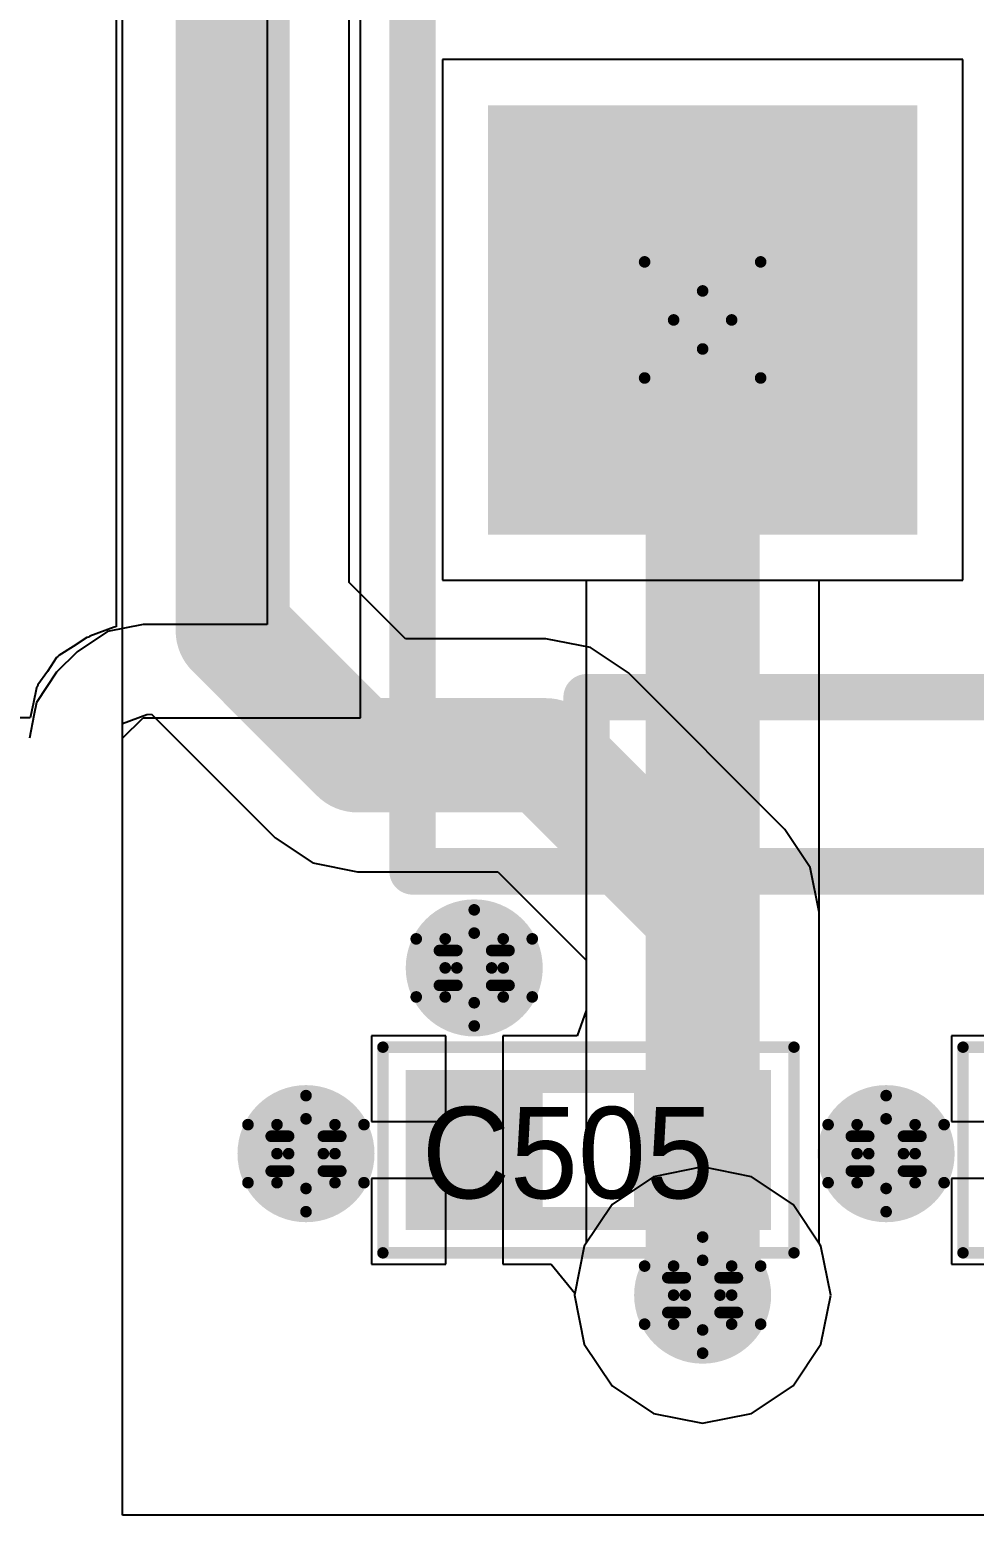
# Model space of a CAD drawing. Header units: millimetres. Extents: x 5 to 399, y 5 to 287.
# Drawn here: x 197.62 to 201.76, y 111.87 to 118.37 of the extents above; entities that cross this region are included whole.
import ezdxf

# ---------------------------------------------------------------- set-up
doc = ezdxf.new("R2010")
doc.units = ezdxf.units.MM
for name, color, linetype in [('BottomLayer', 5, 'Continuous'), ('BottomSolder', 6, 'Continuous'), ('DrillDrawing', 1, 'Continuous'), ('DrillGuide', 244, 'Continuous'), ('Mechanical13', 56, 'Continuous'), ('MidLayer1', 16, 'Continuous'), ('MidLayer2', 76, 'Continuous'), ('MultiLayer', 9, 'Continuous'), ('PadHoleLayer', 156, 'Continuous'), ('TopLayer', 1, 'Continuous'), ('TopOverlay', 2, 'Continuous'), ('TopPaste', 8, 'Continuous'), ('TopSolder', 216, 'Continuous'), ('ViaHoleLayer', 16, 'Continuous')]:
    doc.layers.add(name, color=color, linetype=linetype)

# ---------------------------------------------------------------- blocks, each defined once
blk = doc.blocks.new('CON_THT_FCI_76_385_304_LF_232')
at = {"layer": 'BottomLayer'}
blk.add_solid([(-0.889, -0.889), (0.889, -0.889), (-0.889, 0.889), (0.889, 0.889)], dxfattribs=at)
at = {"layer": 'BottomSolder'}
blk.add_solid([(-0.9398, -0.9398), (0.9398, -0.9398), (-0.9398, 0.9398), (0.9398, 0.9398)], dxfattribs=at)
at = {"layer": 'MidLayer1'}
blk.add_solid([(-0.889, -0.889), (0.889, -0.889), (-0.889, 0.889), (0.889, 0.889)], dxfattribs=at)
at = {"layer": 'MidLayer2'}
blk.add_solid([(-0.889, -0.889), (0.889, -0.889), (-0.889, 0.889), (0.889, 0.889)], dxfattribs=at)
at = {"layer": 'MultiLayer'}
blk.add_solid([(-0.889, -0.889), (0.889, -0.889), (-0.889, 0.889), (0.889, 0.889)], dxfattribs=at)
at = {"layer": 'PadHoleLayer', "const_width": 0.55}
blk.add_lwpolyline([(-0.275, 0, 1), (0.275, 0, 1)], format="xyb", close=True, dxfattribs=at)
at = {"layer": 'TopLayer'}
blk.add_solid([(-0.889, -0.889), (0.889, -0.889), (-0.889, 0.889), (0.889, 0.889)], dxfattribs=at)
at = {"layer": 'TopOverlay', "const_width": 0.2032}
for points in [[(-1.27, -2.413), (-1.27, 5.207)], [(-0.508, -2.413), (-0.508, -1.651)], [(-0.508, -1.651), (8.128, -1.651)], [(0, -2.413), (0, -1.651)], [(-1.27, -2.413), (8.89, -2.413)]]:
    blk.add_lwpolyline(points, dxfattribs=at)
at = {"layer": 'TopOverlay', "const_width": 0.1016}
for points in [[(-0.5588, -1.651, 1), (-0.4572, -1.651, 1)], [(-0.5588, -1.651, 1), (-0.4572, -1.651, 1)], [(-0.0508, -1.651, 1), (0.0508, -1.651, 1)], [(-1.3208, -2.413, 1), (-1.2192, -2.413, 1)], [(-1.3208, -2.413, 1), (-1.2192, -2.413, 1)], [(-0.5588, -2.413, 1), (-0.4572, -2.413, 1)], [(-0.0508, -2.413, 1), (0.0508, -2.413, 1)]]:
    blk.add_lwpolyline(points, format="xyb", close=True, dxfattribs=at)
at = {"layer": 'TopSolder'}
blk.add_solid([(-0.9398, -0.9398), (0.9398, -0.9398), (-0.9398, 0.9398), (0.9398, 0.9398)], dxfattribs=at)
blk = doc.blocks.new('0402___259')
at = {"layer": 'Mechanical13', "const_width": 0.1}
for points in [[(0.55, 0.3), (-0.55, 0.3)], [(-0.55, 0.3), (-0.55, -0.3)], [(0.55, 0.3), (0.55, -0.3)], [(0.55, -0.3), (-0.55, -0.3)]]:
    blk.add_lwpolyline(points, dxfattribs=at)
at = {"layer": 'Mechanical13', "const_width": 0.05}
for points in [[(-0.575, 0.3, 1), (-0.525, 0.3, 1)], [(-0.575, 0.3, 1), (-0.525, 0.3, 1)], [(0.525, 0.3, 1), (0.575, 0.3, 1)], [(0.525, 0.3, 1), (0.575, 0.3, 1)], [(-0.575, -0.3, 1), (-0.525, -0.3, 1)], [(-0.575, -0.3, 1), (-0.525, -0.3, 1)], [(0.525, -0.3, 1), (0.575, -0.3, 1)], [(0.525, -0.3, 1), (0.575, -0.3, 1)]]:
    blk.add_lwpolyline(points, format="xyb", close=True, dxfattribs=at)
at = {"layer": 'TopLayer'}
for points in [[(-0.25, -0.3), (-0.25, 0.3), (-0.75, -0.3), (-0.75, 0.3)], [(0.75, -0.3), (0.75, 0.3), (0.25, -0.3), (0.25, 0.3)]]:
    blk.add_solid(points, dxfattribs=at)
at = {"layer": 'TopOverlay', "const_width": 0.05}
for points in [[(-0.9, 0.45), (-0.9, -0.45)], [(0.9, 0.45), (-0.9, 0.45)], [(0.9, 0.45), (0.9, -0.45)], [(0.9, -0.45), (-0.9, -0.45)]]:
    blk.add_lwpolyline(points, dxfattribs=at)
at = {"layer": 'TopOverlay', "const_width": 0.025}
for points in [[(-0.9125, 0.45, 1), (-0.8875, 0.45, 1)], [(-0.9125, 0.45, 1), (-0.8875, 0.45, 1)], [(0.8875, 0.45, 1), (0.9125, 0.45, 1)], [(0.8875, 0.45, 1), (0.9125, 0.45, 1)], [(-0.9125, -0.45, 1), (-0.8875, -0.45, 1)], [(-0.9125, -0.45, 1), (-0.8875, -0.45, 1)], [(0.8875, -0.45, 1), (0.9125, -0.45, 1)], [(0.8875, -0.45, 1), (0.9125, -0.45, 1)]]:
    blk.add_lwpolyline(points, format="xyb", close=True, dxfattribs=at)
at = {"layer": 'TopPaste'}
for points in [[(-0.25, -0.3), (-0.25, 0.3), (-0.75, -0.3), (-0.75, 0.3)], [(0.75, -0.3), (0.75, 0.3), (0.25, -0.3), (0.25, 0.3)]]:
    blk.add_solid(points, dxfattribs=at)
at = {"layer": 'TopSolder'}
for points in [[(-0.2, -0.35), (-0.2, 0.35), (-0.8, -0.35), (-0.8, 0.35)], [(0.8, -0.35), (0.8, 0.35), (0.2, -0.35), (0.2, 0.35)]]:
    blk.add_solid(points, dxfattribs=at)
blk = doc.blocks.new('0402___261')
at = {"layer": 'Mechanical13', "const_width": 0.1}
for points in [[(0.55, 0.3), (-0.55, 0.3)], [(-0.55, 0.3), (-0.55, -0.3)], [(0.55, 0.3), (0.55, -0.3)], [(0.55, -0.3), (-0.55, -0.3)]]:
    blk.add_lwpolyline(points, dxfattribs=at)
at = {"layer": 'Mechanical13', "const_width": 0.05}
for points in [[(-0.575, 0.3, 1), (-0.525, 0.3, 1)], [(-0.575, 0.3, 1), (-0.525, 0.3, 1)], [(0.525, 0.3, 1), (0.575, 0.3, 1)], [(0.525, 0.3, 1), (0.575, 0.3, 1)], [(-0.575, -0.3, 1), (-0.525, -0.3, 1)], [(-0.575, -0.3, 1), (-0.525, -0.3, 1)], [(0.525, -0.3, 1), (0.575, -0.3, 1)], [(0.525, -0.3, 1), (0.575, -0.3, 1)]]:
    blk.add_lwpolyline(points, format="xyb", close=True, dxfattribs=at)
at = {"layer": 'TopLayer'}
for points in [[(-0.25, -0.3), (-0.25, 0.3), (-0.75, -0.3), (-0.75, 0.3)], [(0.75, -0.3), (0.75, 0.3), (0.25, -0.3), (0.25, 0.3)]]:
    blk.add_solid(points, dxfattribs=at)
at = {"layer": 'TopOverlay', "const_width": 0.05}
for points in [[(-0.9, 0.45), (-0.9, -0.45)], [(0.9, 0.45), (-0.9, 0.45)], [(0.9, 0.45), (0.9, -0.45)], [(0.9, -0.45), (-0.9, -0.45)]]:
    blk.add_lwpolyline(points, dxfattribs=at)
at = {"layer": 'TopOverlay', "const_width": 0.025}
for points in [[(-0.9125, 0.45, 1), (-0.8875, 0.45, 1)], [(-0.9125, 0.45, 1), (-0.8875, 0.45, 1)], [(0.8875, 0.45, 1), (0.9125, 0.45, 1)], [(0.8875, 0.45, 1), (0.9125, 0.45, 1)], [(-0.9125, -0.45, 1), (-0.8875, -0.45, 1)], [(-0.9125, -0.45, 1), (-0.8875, -0.45, 1)], [(0.8875, -0.45, 1), (0.9125, -0.45, 1)], [(0.8875, -0.45, 1), (0.9125, -0.45, 1)]]:
    blk.add_lwpolyline(points, format="xyb", close=True, dxfattribs=at)
at = {"layer": 'TopPaste'}
for points in [[(-0.25, -0.3), (-0.25, 0.3), (-0.75, -0.3), (-0.75, 0.3)], [(0.75, -0.3), (0.75, 0.3), (0.25, -0.3), (0.25, 0.3)]]:
    blk.add_solid(points, dxfattribs=at)
at = {"layer": 'TopSolder'}
for points in [[(-0.2, -0.35), (-0.2, 0.35), (-0.8, -0.35), (-0.8, 0.35)], [(0.8, -0.35), (0.8, 0.35), (0.2, -0.35), (0.2, 0.35)]]:
    blk.add_solid(points, dxfattribs=at)

msp = doc.modelspace()

# ---------------------------------------------------------------- linework, layer by layer
at = {"layer": 'BottomLayer'}
for p, q in [((198.6624, 123.9856), (198.6624, 115.7696)), ((199.0702, 115.3618), (199.0702, 123.9856)), ((201.7078, 118.2412), (199.4298, 118.2412)), ((199.4298, 118.2412), (199.4298, 115.9632)), ((201.7078, 115.9632), (201.7078, 118.2412)), ((199.4298, 115.9632), (201.7078, 115.9632)), ((197.9625, 115.7386), (197.8302, 115.6502)), ((198.1186, 115.7696), (197.9625, 115.7386)), ((198.6624, 115.7696), (198.1186, 115.7696)), ((198.1186, 115.7696), (198.1186, 115.7696)), ((197.8302, 115.6502), (197.7404, 115.5604)), ((197.7404, 115.5604), (197.652, 115.4281)), ((197.652, 115.4281), (197.6407, 115.3712)), ((197.6407, 115.3712), (197.6209, 115.272)), ((198.0288, 115.272), (198.1186, 115.3618)), ((198.1186, 115.3618), (199.0702, 115.3618)), ((198.0288, 111.8716), (198.0288, 115.272)), ((200.5688, 113.3958), (200.3542, 113.3531)), ((200.7834, 113.3531), (200.5688, 113.3958)), ((200.3542, 113.3531), (200.1723, 113.2315)), ((200.9653, 113.2315), (200.7834, 113.3531)), ((200.1723, 113.2315), (200.0507, 113.0496)), ((201.0869, 113.0496), (200.9653, 113.2315)), ((200.0507, 113.0496), (200.008, 112.835)), ((201.1296, 112.835), (201.0869, 113.0496)), ((200.008, 112.835), (200.0507, 112.6204)), ((201.0869, 112.6204), (201.1296, 112.835)), ((200.0507, 112.6204), (200.1723, 112.4385)), ((200.9653, 112.4385), (201.0869, 112.6204)), ((200.1723, 112.4385), (200.3542, 112.3169)), ((200.7834, 112.3169), (200.9653, 112.4385)), ((200.3542, 112.3169), (200.5688, 112.2742)), ((200.5688, 112.2742), (200.7834, 112.3169)), ((247.1892, 111.8716), (198.0288, 111.8716))]:
    msp.add_line(p, q, dxfattribs=at)
at = {"layer": 'BottomLayer', "const_width": 0.3}
for points in [[(199.4188, 114.2668, 1), (199.7188, 114.2668, 1)], [(198.6822, 113.454, 1), (198.9822, 113.454, 1)], [(201.2222, 113.454, 1), (201.5222, 113.454, 1)], [(200.4188, 112.835, 1), (200.7188, 112.835, 1)]]:
    msp.add_lwpolyline(points, format="xyb", close=True, dxfattribs=at)
at = {"layer": 'DrillDrawing', "const_width": 0.0508}
for points in [[(200.3148, 117.3562), (200.5688, 117.2292)], [(200.3148, 117.3562), (200.4418, 117.1022)], [(200.5688, 117.2292), (200.8228, 117.3562)], [(200.6958, 117.1022), (200.8228, 117.3562)], [(200.3148, 116.8482), (200.4418, 117.1022)], [(200.6958, 117.1022), (200.8228, 116.8482)], [(200.3148, 116.8482), (200.5688, 116.9752)], [(200.5688, 116.9752), (200.8228, 116.8482)], [(199.4418, 114.3938), (199.5688, 114.5208)], [(199.5688, 114.5208), (199.6958, 114.3938)], [(199.3148, 114.3938), (199.4418, 114.2668)], [(199.3148, 114.3938), (199.4418, 114.3938)], [(199.4926, 114.343), (199.5688, 114.4192)], [(199.5688, 114.4192), (199.645, 114.343)], [(199.6958, 114.3938), (199.8228, 114.3938)], [(199.6958, 114.2668), (199.8228, 114.3938)], [(199.4164, 114.343), (199.4926, 114.2668)], [(199.4164, 114.343), (199.4926, 114.343)], [(199.645, 114.343), (199.7212, 114.343)], [(199.645, 114.2668), (199.7212, 114.343)], [(199.3148, 114.1398), (199.4418, 114.2668)], [(199.4164, 114.1906), (199.4926, 114.2668)], [(199.645, 114.2668), (199.7212, 114.1906)], [(199.6958, 114.2668), (199.8228, 114.1398)], [(199.4164, 114.1906), (199.4926, 114.1906)], [(199.4926, 114.1906), (199.5688, 114.1144)], [(199.5688, 114.1144), (199.645, 114.1906)], [(199.645, 114.1906), (199.7212, 114.1906)], [(199.3148, 114.1398), (199.4418, 114.1398)], [(199.4418, 114.1398), (199.5688, 114.0128)], [(199.5688, 114.0128), (199.6958, 114.1398)], [(199.6958, 114.1398), (199.8228, 114.1398)], [(198.7052, 113.581), (198.8322, 113.708)], [(198.8322, 113.708), (198.9592, 113.581)], [(201.2452, 113.581), (201.3722, 113.708)], [(201.3722, 113.708), (201.4992, 113.581)], [(198.756, 113.5302), (198.8322, 113.6064)], [(198.8322, 113.6064), (198.9084, 113.5302)], [(201.296, 113.5302), (201.3722, 113.6064)], [(201.3722, 113.6064), (201.4484, 113.5302)], [(198.5782, 113.581), (198.7052, 113.454)], [(198.5782, 113.581), (198.7052, 113.581)], [(198.9592, 113.581), (199.0862, 113.581)], [(198.9592, 113.454), (199.0862, 113.581)], [(201.1182, 113.581), (201.2452, 113.454)], [(201.1182, 113.581), (201.2452, 113.581)], [(201.4992, 113.581), (201.6262, 113.581)], [(201.4992, 113.454), (201.6262, 113.581)], [(198.6798, 113.5302), (198.756, 113.454)], [(198.6798, 113.5302), (198.756, 113.5302)], [(198.9084, 113.5302), (198.9846, 113.5302)], [(198.9084, 113.454), (198.9846, 113.5302)], [(201.2198, 113.5302), (201.296, 113.454)], [(201.2198, 113.5302), (201.296, 113.5302)], [(201.4484, 113.5302), (201.5246, 113.5302)], [(201.4484, 113.454), (201.5246, 113.5302)], [(198.5782, 113.327), (198.7052, 113.454)], [(198.6798, 113.3778), (198.756, 113.454)], [(198.9084, 113.454), (198.9846, 113.3778)], [(198.9592, 113.454), (199.0862, 113.327)], [(201.1182, 113.327), (201.2452, 113.454)], [(201.2198, 113.3778), (201.296, 113.454)], [(201.4484, 113.454), (201.5246, 113.3778)], [(201.4992, 113.454), (201.6262, 113.327)], [(198.6798, 113.3778), (198.756, 113.3778)], [(198.756, 113.3778), (198.8322, 113.3016)], [(198.8322, 113.3016), (198.9084, 113.3778)], [(198.9084, 113.3778), (198.9846, 113.3778)], [(201.2198, 113.3778), (201.296, 113.3778)], [(201.296, 113.3778), (201.3722, 113.3016)], [(201.3722, 113.3016), (201.4484, 113.3778)], [(201.4484, 113.3778), (201.5246, 113.3778)], [(198.5782, 113.327), (198.7052, 113.327)], [(198.7052, 113.327), (198.8322, 113.2)], [(198.8322, 113.2), (198.9592, 113.327)], [(198.9592, 113.327), (199.0862, 113.327)], [(201.1182, 113.327), (201.2452, 113.327)], [(201.2452, 113.327), (201.3722, 113.2)], [(201.3722, 113.2), (201.4992, 113.327)], [(201.4992, 113.327), (201.6262, 113.327)], [(200.4418, 112.962), (200.5688, 113.089)], [(200.5688, 113.089), (200.6958, 112.962)], [(200.3148, 112.962), (200.4418, 112.835)], [(200.3148, 112.962), (200.4418, 112.962)], [(200.4926, 112.9112), (200.5688, 112.9874)], [(200.5688, 112.9874), (200.645, 112.9112)], [(200.6958, 112.962), (200.8228, 112.962)], [(200.6958, 112.835), (200.8228, 112.962)], [(200.4164, 112.9112), (200.4926, 112.835)], [(200.4164, 112.9112), (200.4926, 112.9112)], [(200.645, 112.9112), (200.7212, 112.9112)], [(200.645, 112.835), (200.7212, 112.9112)], [(200.3148, 112.708), (200.4418, 112.835)], [(200.4164, 112.7588), (200.4926, 112.835)], [(200.645, 112.835), (200.7212, 112.7588)], [(200.6958, 112.835), (200.8228, 112.708)], [(200.3148, 112.708), (200.4418, 112.708)], [(200.4164, 112.7588), (200.4926, 112.7588)], [(200.4418, 112.708), (200.5688, 112.581)], [(200.4926, 112.7588), (200.5688, 112.6826)], [(200.5688, 112.6826), (200.645, 112.7588)], [(200.5688, 112.581), (200.6958, 112.708)], [(200.645, 112.7588), (200.7212, 112.7588)], [(200.6958, 112.708), (200.8228, 112.708)]]:
    msp.add_lwpolyline(points, dxfattribs=at)
at = {"layer": 'DrillDrawing', "const_width": 0.0254}
for points in [[(200.3021, 117.3562, 1), (200.3275, 117.3562, 1)], [(200.3021, 117.3562, 1), (200.3275, 117.3562, 1)], [(200.8101, 117.3562, 1), (200.8355, 117.3562, 1)], [(200.8101, 117.3562, 1), (200.8355, 117.3562, 1)], [(200.5561, 117.2292, 1), (200.5815, 117.2292, 1)], [(200.5561, 117.2292, 1), (200.5815, 117.2292, 1)], [(200.4291, 117.1022, 1), (200.4545, 117.1022, 1)], [(200.4291, 117.1022, 1), (200.4545, 117.1022, 1)], [(200.6831, 117.1022, 1), (200.7085, 117.1022, 1)], [(200.6831, 117.1022, 1), (200.7085, 117.1022, 1)], [(200.5561, 116.9752, 1), (200.5815, 116.9752, 1)], [(200.5561, 116.9752, 1), (200.5815, 116.9752, 1)], [(200.3021, 116.8482, 1), (200.3275, 116.8482, 1)], [(200.3021, 116.8482, 1), (200.3275, 116.8482, 1)], [(200.8101, 116.8482, 1), (200.8355, 116.8482, 1)], [(200.8101, 116.8482, 1), (200.8355, 116.8482, 1)], [(199.5561, 114.5208, 1), (199.5815, 114.5208, 1)], [(199.5561, 114.5208, 1), (199.5815, 114.5208, 1)], [(199.3021, 114.3938, 1), (199.3275, 114.3938, 1)], [(199.3021, 114.3938, 1), (199.3275, 114.3938, 1)], [(199.4291, 114.3938, 1), (199.4545, 114.3938, 1)], [(199.4291, 114.3938, 1), (199.4545, 114.3938, 1)], [(199.5561, 114.4192, 1), (199.5815, 114.4192, 1)], [(199.5561, 114.4192, 1), (199.5815, 114.4192, 1)], [(199.6831, 114.3938, 1), (199.7085, 114.3938, 1)], [(199.6831, 114.3938, 1), (199.7085, 114.3938, 1)], [(199.8101, 114.3938, 1), (199.8355, 114.3938, 1)], [(199.8101, 114.3938, 1), (199.8355, 114.3938, 1)], [(199.4037, 114.343, 1), (199.4291, 114.343, 1)], [(199.4037, 114.343, 1), (199.4291, 114.343, 1)], [(199.4799, 114.343, 1), (199.5053, 114.343, 1)], [(199.4799, 114.343, 1), (199.5053, 114.343, 1)], [(199.6323, 114.343, 1), (199.6577, 114.343, 1)], [(199.6323, 114.343, 1), (199.6577, 114.343, 1)], [(199.7085, 114.343, 1), (199.7339, 114.343, 1)], [(199.7085, 114.343, 1), (199.7339, 114.343, 1)], [(199.4291, 114.2668, 1), (199.4545, 114.2668, 1)], [(199.4291, 114.2668, 1), (199.4545, 114.2668, 1)], [(199.4799, 114.2668, 1), (199.5053, 114.2668, 1)], [(199.4799, 114.2668, 1), (199.5053, 114.2668, 1)], [(199.6323, 114.2668, 1), (199.6577, 114.2668, 1)], [(199.6323, 114.2668, 1), (199.6577, 114.2668, 1)], [(199.6831, 114.2668, 1), (199.7085, 114.2668, 1)], [(199.6831, 114.2668, 1), (199.7085, 114.2668, 1)], [(199.4037, 114.1906, 1), (199.4291, 114.1906, 1)], [(199.4037, 114.1906, 1), (199.4291, 114.1906, 1)], [(199.4799, 114.1906, 1), (199.5053, 114.1906, 1)], [(199.4799, 114.1906, 1), (199.5053, 114.1906, 1)], [(199.6323, 114.1906, 1), (199.6577, 114.1906, 1)], [(199.6323, 114.1906, 1), (199.6577, 114.1906, 1)], [(199.7085, 114.1906, 1), (199.7339, 114.1906, 1)], [(199.7085, 114.1906, 1), (199.7339, 114.1906, 1)], [(199.3021, 114.1398, 1), (199.3275, 114.1398, 1)], [(199.3021, 114.1398, 1), (199.3275, 114.1398, 1)], [(199.4291, 114.1398, 1), (199.4545, 114.1398, 1)], [(199.4291, 114.1398, 1), (199.4545, 114.1398, 1)], [(199.6831, 114.1398, 1), (199.7085, 114.1398, 1)], [(199.6831, 114.1398, 1), (199.7085, 114.1398, 1)], [(199.8101, 114.1398, 1), (199.8355, 114.1398, 1)], [(199.8101, 114.1398, 1), (199.8355, 114.1398, 1)], [(199.5561, 114.1144, 1), (199.5815, 114.1144, 1)], [(199.5561, 114.1144, 1), (199.5815, 114.1144, 1)], [(199.5561, 114.0128, 1), (199.5815, 114.0128, 1)], [(199.5561, 114.0128, 1), (199.5815, 114.0128, 1)], [(198.8195, 113.708, 1), (198.8449, 113.708, 1)], [(198.8195, 113.708, 1), (198.8449, 113.708, 1)], [(201.3595, 113.708, 1), (201.3849, 113.708, 1)], [(201.3595, 113.708, 1), (201.3849, 113.708, 1)], [(198.8195, 113.6064, 1), (198.8449, 113.6064, 1)], [(198.8195, 113.6064, 1), (198.8449, 113.6064, 1)], [(201.3595, 113.6064, 1), (201.3849, 113.6064, 1)], [(201.3595, 113.6064, 1), (201.3849, 113.6064, 1)], [(198.5655, 113.581, 1), (198.5909, 113.581, 1)], [(198.5655, 113.581, 1), (198.5909, 113.581, 1)], [(198.6925, 113.581, 1), (198.7179, 113.581, 1)], [(198.6925, 113.581, 1), (198.7179, 113.581, 1)], [(198.9465, 113.581, 1), (198.9719, 113.581, 1)], [(198.9465, 113.581, 1), (198.9719, 113.581, 1)], [(199.0735, 113.581, 1), (199.0989, 113.581, 1)], [(199.0735, 113.581, 1), (199.0989, 113.581, 1)], [(201.1055, 113.581, 1), (201.1309, 113.581, 1)], [(201.1055, 113.581, 1), (201.1309, 113.581, 1)], [(201.2325, 113.581, 1), (201.2579, 113.581, 1)], [(201.2325, 113.581, 1), (201.2579, 113.581, 1)], [(201.4865, 113.581, 1), (201.5119, 113.581, 1)], [(201.4865, 113.581, 1), (201.5119, 113.581, 1)], [(201.6135, 113.581, 1), (201.6389, 113.581, 1)], [(201.6135, 113.581, 1), (201.6389, 113.581, 1)], [(198.6671, 113.5302, 1), (198.6925, 113.5302, 1)], [(198.6671, 113.5302, 1), (198.6925, 113.5302, 1)], [(198.7433, 113.5302, 1), (198.7687, 113.5302, 1)], [(198.7433, 113.5302, 1), (198.7687, 113.5302, 1)], [(198.8957, 113.5302, 1), (198.9211, 113.5302, 1)], [(198.8957, 113.5302, 1), (198.9211, 113.5302, 1)], [(198.9719, 113.5302, 1), (198.9973, 113.5302, 1)], [(198.9719, 113.5302, 1), (198.9973, 113.5302, 1)], [(201.2071, 113.5302, 1), (201.2325, 113.5302, 1)], [(201.2071, 113.5302, 1), (201.2325, 113.5302, 1)], [(201.2833, 113.5302, 1), (201.3087, 113.5302, 1)], [(201.2833, 113.5302, 1), (201.3087, 113.5302, 1)], [(201.4357, 113.5302, 1), (201.4611, 113.5302, 1)], [(201.4357, 113.5302, 1), (201.4611, 113.5302, 1)], [(201.5119, 113.5302, 1), (201.5373, 113.5302, 1)], [(201.5119, 113.5302, 1), (201.5373, 113.5302, 1)], [(198.6925, 113.454, 1), (198.7179, 113.454, 1)], [(198.6925, 113.454, 1), (198.7179, 113.454, 1)], [(198.7433, 113.454, 1), (198.7687, 113.454, 1)], [(198.7433, 113.454, 1), (198.7687, 113.454, 1)], [(198.8957, 113.454, 1), (198.9211, 113.454, 1)], [(198.8957, 113.454, 1), (198.9211, 113.454, 1)], [(198.9465, 113.454, 1), (198.9719, 113.454, 1)], [(198.9465, 113.454, 1), (198.9719, 113.454, 1)], [(201.2325, 113.454, 1), (201.2579, 113.454, 1)], [(201.2325, 113.454, 1), (201.2579, 113.454, 1)], [(201.2833, 113.454, 1), (201.3087, 113.454, 1)], [(201.2833, 113.454, 1), (201.3087, 113.454, 1)], [(201.4357, 113.454, 1), (201.4611, 113.454, 1)], [(201.4357, 113.454, 1), (201.4611, 113.454, 1)], [(201.4865, 113.454, 1), (201.5119, 113.454, 1)], [(201.4865, 113.454, 1), (201.5119, 113.454, 1)], [(198.6671, 113.3778, 1), (198.6925, 113.3778, 1)], [(198.6671, 113.3778, 1), (198.6925, 113.3778, 1)], [(198.7433, 113.3778, 1), (198.7687, 113.3778, 1)], [(198.7433, 113.3778, 1), (198.7687, 113.3778, 1)], [(198.8957, 113.3778, 1), (198.9211, 113.3778, 1)], [(198.8957, 113.3778, 1), (198.9211, 113.3778, 1)], [(198.9719, 113.3778, 1), (198.9973, 113.3778, 1)], [(198.9719, 113.3778, 1), (198.9973, 113.3778, 1)], [(201.2071, 113.3778, 1), (201.2325, 113.3778, 1)], [(201.2071, 113.3778, 1), (201.2325, 113.3778, 1)], [(201.2833, 113.3778, 1), (201.3087, 113.3778, 1)], [(201.2833, 113.3778, 1), (201.3087, 113.3778, 1)], [(201.4357, 113.3778, 1), (201.4611, 113.3778, 1)], [(201.4357, 113.3778, 1), (201.4611, 113.3778, 1)], [(201.5119, 113.3778, 1), (201.5373, 113.3778, 1)], [(201.5119, 113.3778, 1), (201.5373, 113.3778, 1)], [(198.5655, 113.327, 1), (198.5909, 113.327, 1)], [(198.5655, 113.327, 1), (198.5909, 113.327, 1)], [(198.6925, 113.327, 1), (198.7179, 113.327, 1)], [(198.6925, 113.327, 1), (198.7179, 113.327, 1)], [(198.8195, 113.3016, 1), (198.8449, 113.3016, 1)], [(198.8195, 113.3016, 1), (198.8449, 113.3016, 1)], [(198.9465, 113.327, 1), (198.9719, 113.327, 1)], [(198.9465, 113.327, 1), (198.9719, 113.327, 1)], [(199.0735, 113.327, 1), (199.0989, 113.327, 1)], [(199.0735, 113.327, 1), (199.0989, 113.327, 1)], [(201.1055, 113.327, 1), (201.1309, 113.327, 1)], [(201.1055, 113.327, 1), (201.1309, 113.327, 1)], [(201.2325, 113.327, 1), (201.2579, 113.327, 1)], [(201.2325, 113.327, 1), (201.2579, 113.327, 1)], [(201.3595, 113.3016, 1), (201.3849, 113.3016, 1)], [(201.3595, 113.3016, 1), (201.3849, 113.3016, 1)], [(201.4865, 113.327, 1), (201.5119, 113.327, 1)], [(201.4865, 113.327, 1), (201.5119, 113.327, 1)], [(201.6135, 113.327, 1), (201.6389, 113.327, 1)], [(201.6135, 113.327, 1), (201.6389, 113.327, 1)], [(198.8195, 113.2, 1), (198.8449, 113.2, 1)], [(198.8195, 113.2, 1), (198.8449, 113.2, 1)], [(201.3595, 113.2, 1), (201.3849, 113.2, 1)], [(201.3595, 113.2, 1), (201.3849, 113.2, 1)], [(200.5561, 113.089, 1), (200.5815, 113.089, 1)], [(200.5561, 113.089, 1), (200.5815, 113.089, 1)], [(200.3021, 112.962, 1), (200.3275, 112.962, 1)], [(200.3021, 112.962, 1), (200.3275, 112.962, 1)], [(200.4291, 112.962, 1), (200.4545, 112.962, 1)], [(200.4291, 112.962, 1), (200.4545, 112.962, 1)], [(200.5561, 112.9874, 1), (200.5815, 112.9874, 1)], [(200.5561, 112.9874, 1), (200.5815, 112.9874, 1)], [(200.6831, 112.962, 1), (200.7085, 112.962, 1)], [(200.6831, 112.962, 1), (200.7085, 112.962, 1)], [(200.8101, 112.962, 1), (200.8355, 112.962, 1)], [(200.8101, 112.962, 1), (200.8355, 112.962, 1)], [(200.4037, 112.9112, 1), (200.4291, 112.9112, 1)], [(200.4037, 112.9112, 1), (200.4291, 112.9112, 1)], [(200.4799, 112.9112, 1), (200.5053, 112.9112, 1)], [(200.4799, 112.9112, 1), (200.5053, 112.9112, 1)], [(200.6323, 112.9112, 1), (200.6577, 112.9112, 1)], [(200.6323, 112.9112, 1), (200.6577, 112.9112, 1)], [(200.7085, 112.9112, 1), (200.7339, 112.9112, 1)], [(200.7085, 112.9112, 1), (200.7339, 112.9112, 1)], [(200.4291, 112.835, 1), (200.4545, 112.835, 1)], [(200.4291, 112.835, 1), (200.4545, 112.835, 1)], [(200.4799, 112.835, 1), (200.5053, 112.835, 1)], [(200.4799, 112.835, 1), (200.5053, 112.835, 1)], [(200.6323, 112.835, 1), (200.6577, 112.835, 1)], [(200.6323, 112.835, 1), (200.6577, 112.835, 1)], [(200.6831, 112.835, 1), (200.7085, 112.835, 1)], [(200.6831, 112.835, 1), (200.7085, 112.835, 1)], [(200.3021, 112.708, 1), (200.3275, 112.708, 1)], [(200.3021, 112.708, 1), (200.3275, 112.708, 1)], [(200.4037, 112.7588, 1), (200.4291, 112.7588, 1)], [(200.4037, 112.7588, 1), (200.4291, 112.7588, 1)], [(200.4291, 112.708, 1), (200.4545, 112.708, 1)], [(200.4291, 112.708, 1), (200.4545, 112.708, 1)], [(200.4799, 112.7588, 1), (200.5053, 112.7588, 1)], [(200.4799, 112.7588, 1), (200.5053, 112.7588, 1)], [(200.6323, 112.7588, 1), (200.6577, 112.7588, 1)], [(200.6323, 112.7588, 1), (200.6577, 112.7588, 1)], [(200.6831, 112.708, 1), (200.7085, 112.708, 1)], [(200.6831, 112.708, 1), (200.7085, 112.708, 1)], [(200.7085, 112.7588, 1), (200.7339, 112.7588, 1)], [(200.7085, 112.7588, 1), (200.7339, 112.7588, 1)], [(200.8101, 112.708, 1), (200.8355, 112.708, 1)], [(200.8101, 112.708, 1), (200.8355, 112.708, 1)], [(200.5561, 112.6826, 1), (200.5815, 112.6826, 1)], [(200.5561, 112.6826, 1), (200.5815, 112.6826, 1)], [(200.5561, 112.581, 1), (200.5815, 112.581, 1)], [(200.5561, 112.581, 1), (200.5815, 112.581, 1)]]:
    msp.add_lwpolyline(points, format="xyb", close=True, dxfattribs=at)
at = {"layer": 'DrillGuide', "const_width": 0.125}
for points in [[(199.5063, 114.2668, 1), (199.6313, 114.2668, 1)], [(198.7697, 113.454, 1), (198.8947, 113.454, 1)], [(201.3097, 113.454, 1), (201.4347, 113.454, 1)], [(200.5063, 112.835, 1), (200.6313, 112.835, 1)]]:
    msp.add_lwpolyline(points, format="xyb", close=True, dxfattribs=at)
at = {"layer": 'MidLayer1'}
for p, q in [((198.0016, 121.3694), (198.0016, 115.7598)), ((199.0212, 115.954), (199.0212, 121.1582)), ((201.7078, 118.2412), (199.4298, 118.2412)), ((199.4298, 118.2412), (199.4298, 115.9632)), ((201.7078, 115.9632), (201.7078, 118.2412)), ((199.2682, 115.707), (199.0212, 115.954)), ((199.4298, 115.9632), (201.7078, 115.9632)), ((197.8727, 115.7133), (197.8122, 115.6728)), ((197.8796, 115.7147), (197.8727, 115.7133)), ((197.8855, 115.7183), (197.8796, 115.7147)), ((197.9917, 115.7582), (197.8855, 115.7183)), ((198.0016, 115.7598), (197.9917, 115.7582)), ((197.8122, 115.6728), (197.7503, 115.6345)), ((199.883, 115.707), (199.2682, 115.707)), ((200.0781, 115.6682), (199.883, 115.707)), ((200.2435, 115.5577), (200.0781, 115.6682)), ((197.7404, 115.6249), (197.7, 115.5643)), ((197.7462, 115.6288), (197.7404, 115.6249)), ((197.7503, 115.6345), (197.7462, 115.6288)), ((197.7, 115.5643), (197.6575, 115.5052)), ((200.9293, 114.8719), (200.2435, 115.5577)), ((197.652, 115.4926), (197.6378, 115.4212)), ((197.6559, 115.4984), (197.652, 115.4926)), ((197.6575, 115.5052), (197.6559, 115.4984)), ((197.6378, 115.4212), (197.6239, 115.3618)), ((197.6239, 115.3618), (184.9732, 115.3618)), ((198.0288, 115.3365), (198.1349, 115.3763)), ((198.0288, 111.8716), (198.0288, 115.3365)), ((198.1349, 115.3763), (198.1558, 115.3774)), ((198.1558, 115.3774), (198.6965, 114.8367)), ((201.0398, 114.7065), (200.9293, 114.8719)), ((198.6965, 114.8367), (198.8619, 114.7262)), ((198.8619, 114.7262), (199.057, 114.6874)), ((199.057, 114.6874), (199.6718, 114.6874)), ((199.6718, 114.6874), (200.059, 114.3002)), ((201.0786, 114.5114), (201.0398, 114.7065)), ((201.0786, 113.062), (201.0786, 114.5114)), ((200.059, 114.3002), (200.059, 113.062)), ((200.0507, 113.0496), (200.008, 112.835)), ((200.059, 113.062), (200.0507, 113.0496)), ((201.0869, 113.0496), (201.0786, 113.062)), ((201.1296, 112.835), (201.0869, 113.0496)), ((200.008, 112.835), (200.0507, 112.6204)), ((201.0869, 112.6204), (201.1296, 112.835)), ((200.0507, 112.6204), (200.1723, 112.4385)), ((200.9653, 112.4385), (201.0869, 112.6204)), ((200.1723, 112.4385), (200.3542, 112.3169)), ((200.7834, 112.3169), (200.9653, 112.4385)), ((200.3542, 112.3169), (200.5688, 112.2742)), ((200.5688, 112.2742), (200.7834, 112.3169)), ((249.2026, 111.8716), (198.0288, 111.8716))]:
    msp.add_line(p, q, dxfattribs=at)
at = {"layer": 'MidLayer1', "const_width": 0.5}
for points in [[(198.5114, 115.7428), (198.5114, 121.3694)], [(198.5114, 115.7428), (199.057, 115.1972)], [(199.057, 115.1972), (199.883, 115.1972)], [(199.883, 115.1972), (200.5688, 114.5114)], [(200.5688, 112.835), (200.5688, 114.5114)]]:
    msp.add_lwpolyline(points, dxfattribs=at)
at = {"layer": 'MidLayer1'}
for points, const_width in [([(198.3864, 115.7428, 1), (198.6364, 115.7428, 1)], 0.25), ([(198.3864, 115.7428, 1), (198.6364, 115.7428, 1)], 0.25), ([(198.932, 115.1972, 1), (199.182, 115.1972, 1)], 0.25), ([(198.932, 115.1972, 1), (199.182, 115.1972, 1)], 0.25), ([(199.758, 115.1972, 1), (200.008, 115.1972, 1)], 0.25), ([(199.758, 115.1972, 1), (200.008, 115.1972, 1)], 0.25), ([(200.4438, 114.5114, 1), (200.6938, 114.5114, 1)], 0.25), ([(200.4438, 114.5114, 1), (200.6938, 114.5114, 1)], 0.25), ([(199.4188, 114.2668, 1), (199.7188, 114.2668, 1)], 0.3), ([(198.6822, 113.454, 1), (198.9822, 113.454, 1)], 0.3), ([(201.2222, 113.454, 1), (201.5222, 113.454, 1)], 0.3), ([(200.4188, 112.835, 1), (200.7188, 112.835, 1)], 0.3), ([(200.4438, 112.835, 1), (200.6938, 112.835, 1)], 0.25)]:
    msp.add_lwpolyline(points, format="xyb", close=True, dxfattribs=dict(at, const_width=const_width))
at = {"layer": 'MidLayer2'}
for p, q in [((198.0288, 111.8716), (198.0288, 123.9856)), ((201.7078, 118.2412), (199.4298, 118.2412)), ((199.4298, 118.2412), (199.4298, 115.9632)), ((201.7078, 115.9632), (201.7078, 118.2412)), ((199.4298, 115.9632), (201.7078, 115.9632)), ((200.5688, 113.3958), (200.3542, 113.3531)), ((200.7834, 113.3531), (200.5688, 113.3958)), ((200.3542, 113.3531), (200.1723, 113.2315)), ((200.9653, 113.2315), (200.7834, 113.3531)), ((200.1723, 113.2315), (200.0507, 113.0496)), ((201.0869, 113.0496), (200.9653, 113.2315)), ((200.0507, 113.0496), (200.008, 112.835)), ((201.1296, 112.835), (201.0869, 113.0496)), ((200.008, 112.835), (200.0507, 112.6204)), ((201.0869, 112.6204), (201.1296, 112.835)), ((200.0507, 112.6204), (200.1723, 112.4385)), ((200.9653, 112.4385), (201.0869, 112.6204)), ((200.1723, 112.4385), (200.3542, 112.3169)), ((200.7834, 112.3169), (200.9653, 112.4385)), ((200.3542, 112.3169), (200.5688, 112.2742)), ((200.5688, 112.2742), (200.7834, 112.3169)), ((249.2026, 111.8716), (198.0288, 111.8716))]:
    msp.add_line(p, q, dxfattribs=at)
at = {"layer": 'MidLayer2', "const_width": 0.3}
for points in [[(199.4188, 114.2668, 1), (199.7188, 114.2668, 1)], [(198.6822, 113.454, 1), (198.9822, 113.454, 1)], [(201.2222, 113.454, 1), (201.5222, 113.454, 1)], [(200.4188, 112.835, 1), (200.7188, 112.835, 1)]]:
    msp.add_lwpolyline(points, format="xyb", close=True, dxfattribs=at)
at = {"layer": 'MultiLayer', "const_width": 0.3}
for points in [[(199.4188, 114.2668, 1), (199.7188, 114.2668, 1)], [(198.6822, 113.454, 1), (198.9822, 113.454, 1)], [(201.2222, 113.454, 1), (201.5222, 113.454, 1)], [(200.4188, 112.835, 1), (200.7188, 112.835, 1)]]:
    msp.add_lwpolyline(points, format="xyb", close=True, dxfattribs=at)
at = {"layer": 'TopLayer'}
for p, q in [((198.6624, 123.9856), (198.6624, 115.7696)), ((199.0702, 115.3618), (199.0702, 123.9856)), ((201.7078, 118.2412), (199.4298, 118.2412)), ((199.4298, 118.2412), (199.4298, 115.9632)), ((201.7078, 115.9632), (201.7078, 118.2412)), ((199.4298, 115.9632), (200.059, 115.9632)), ((200.059, 115.9632), (200.059, 114.0803)), ((201.0786, 113.47), (201.0786, 115.9632)), ((201.0786, 115.9632), (201.7078, 115.9632)), ((197.9625, 115.7386), (197.8302, 115.6502)), ((198.1186, 115.7696), (197.9625, 115.7386)), ((198.6624, 115.7696), (198.1186, 115.7696)), ((198.1186, 115.7696), (198.1186, 115.7696)), ((197.8302, 115.6502), (197.7404, 115.5604)), ((197.7404, 115.5604), (197.652, 115.4281)), ((197.652, 115.4281), (197.6407, 115.3712)), ((197.6407, 115.3712), (197.6209, 115.272)), ((198.0288, 115.272), (198.1186, 115.3618)), ((198.1186, 115.3618), (199.0702, 115.3618)), ((198.0288, 111.8716), (198.0288, 115.272)), ((200.059, 114.0803), (200.0188, 113.97)), ((199.4438, 113.97), (199.1188, 113.97)), ((199.1188, 113.97), (199.1188, 113.595)), ((199.4438, 113.595), (199.4438, 113.97)), ((199.932, 113.97), (199.6938, 113.97)), ((199.6938, 113.97), (199.6938, 113.47)), ((200.0188, 113.97), (199.932, 113.97)), ((201.9838, 113.97), (201.6588, 113.97)), ((201.6588, 113.97), (201.6588, 113.595)), ((199.1188, 113.595), (199.4438, 113.595)), ((201.6588, 113.595), (201.9838, 113.595)), ((199.6938, 113.47), (199.6938, 112.97)), ((201.0786, 113.062), (201.0786, 113.47)), ((199.4438, 113.345), (199.1188, 113.345)), ((199.1188, 113.345), (199.1188, 112.97)), ((199.4438, 112.97), (199.4438, 113.345)), ((201.9838, 113.345), (201.6588, 113.345)), ((201.6588, 113.345), (201.6588, 112.97)), ((201.0869, 113.0496), (201.0786, 113.062)), ((201.1296, 112.835), (201.0869, 113.0496)), ((199.1188, 112.97), (199.4438, 112.97)), ((199.6938, 112.97), (199.9054, 112.97)), ((199.9054, 112.97), (200.0096, 112.843)), ((201.6588, 112.97), (201.9838, 112.97)), ((200.0096, 112.843), (200.008, 112.835)), ((200.008, 112.835), (200.0507, 112.6204)), ((201.0869, 112.6204), (201.1296, 112.835)), ((200.0507, 112.6204), (200.1723, 112.4385)), ((200.9653, 112.4385), (201.0869, 112.6204)), ((200.1723, 112.4385), (200.3542, 112.3169)), ((200.7834, 112.3169), (200.9653, 112.4385)), ((200.3542, 112.3169), (200.5688, 112.2742)), ((200.5688, 112.2742), (200.7834, 112.3169)), ((247.1892, 111.8716), (198.0288, 111.8716))]:
    msp.add_line(p, q, dxfattribs=at)
at = {"layer": 'TopLayer', "const_width": 0.5}
for points in [[(200.5688, 113.47), (200.5688, 117.1022)], [(200.5688, 112.835), (200.5688, 113.47)]]:
    msp.add_lwpolyline(points, dxfattribs=at)
at = {"layer": 'TopLayer'}
for points, const_width in [([(200.4438, 117.1022, 1), (200.6938, 117.1022, 1)], 0.25), ([(199.4188, 114.2668, 1), (199.7188, 114.2668, 1)], 0.3), ([(198.6822, 113.454, 1), (198.9822, 113.454, 1)], 0.3), ([(200.4438, 113.47, 1), (200.6938, 113.47, 1)], 0.25), ([(200.4438, 113.47, 1), (200.6938, 113.47, 1)], 0.25), ([(201.2222, 113.454, 1), (201.5222, 113.454, 1)], 0.3), ([(200.4188, 112.835, 1), (200.7188, 112.835, 1)], 0.3), ([(200.4438, 112.835, 1), (200.6938, 112.835, 1)], 0.25)]:
    msp.add_lwpolyline(points, format="xyb", close=True, dxfattribs=dict(at, const_width=const_width))
at = {"layer": 'ViaHoleLayer', "const_width": 0.125}
for points in [[(199.5063, 114.2668, 1), (199.6313, 114.2668, 1)], [(198.7697, 113.454, 1), (198.8947, 113.454, 1)], [(201.3097, 113.454, 1), (201.4347, 113.454, 1)], [(200.5063, 112.835, 1), (200.6313, 112.835, 1)]]:
    msp.add_lwpolyline(points, format="xyb", close=True, dxfattribs=at)

# ---------------------------------------------------------------- block references
for name, p, rotation in [('CON_THT_FCI_76_385_304_LF_232', (200.5688, 117.1022), 360), ('0402___261', (200.0688, 113.47), 180), ('0402___259', (202.6088, 113.47), 180)]:
    msp.add_blockref(name, p, dxfattribs=dict(rotation=rotation))

# ---------------------------------------------------------------- texts
at = {"layer": 'TopOverlay'}
msp.add_text('C505', height=0.4, dxfattribs=at).set_placement((199.3392, 113.2586))

doc.saveas('drawing.dxf')
